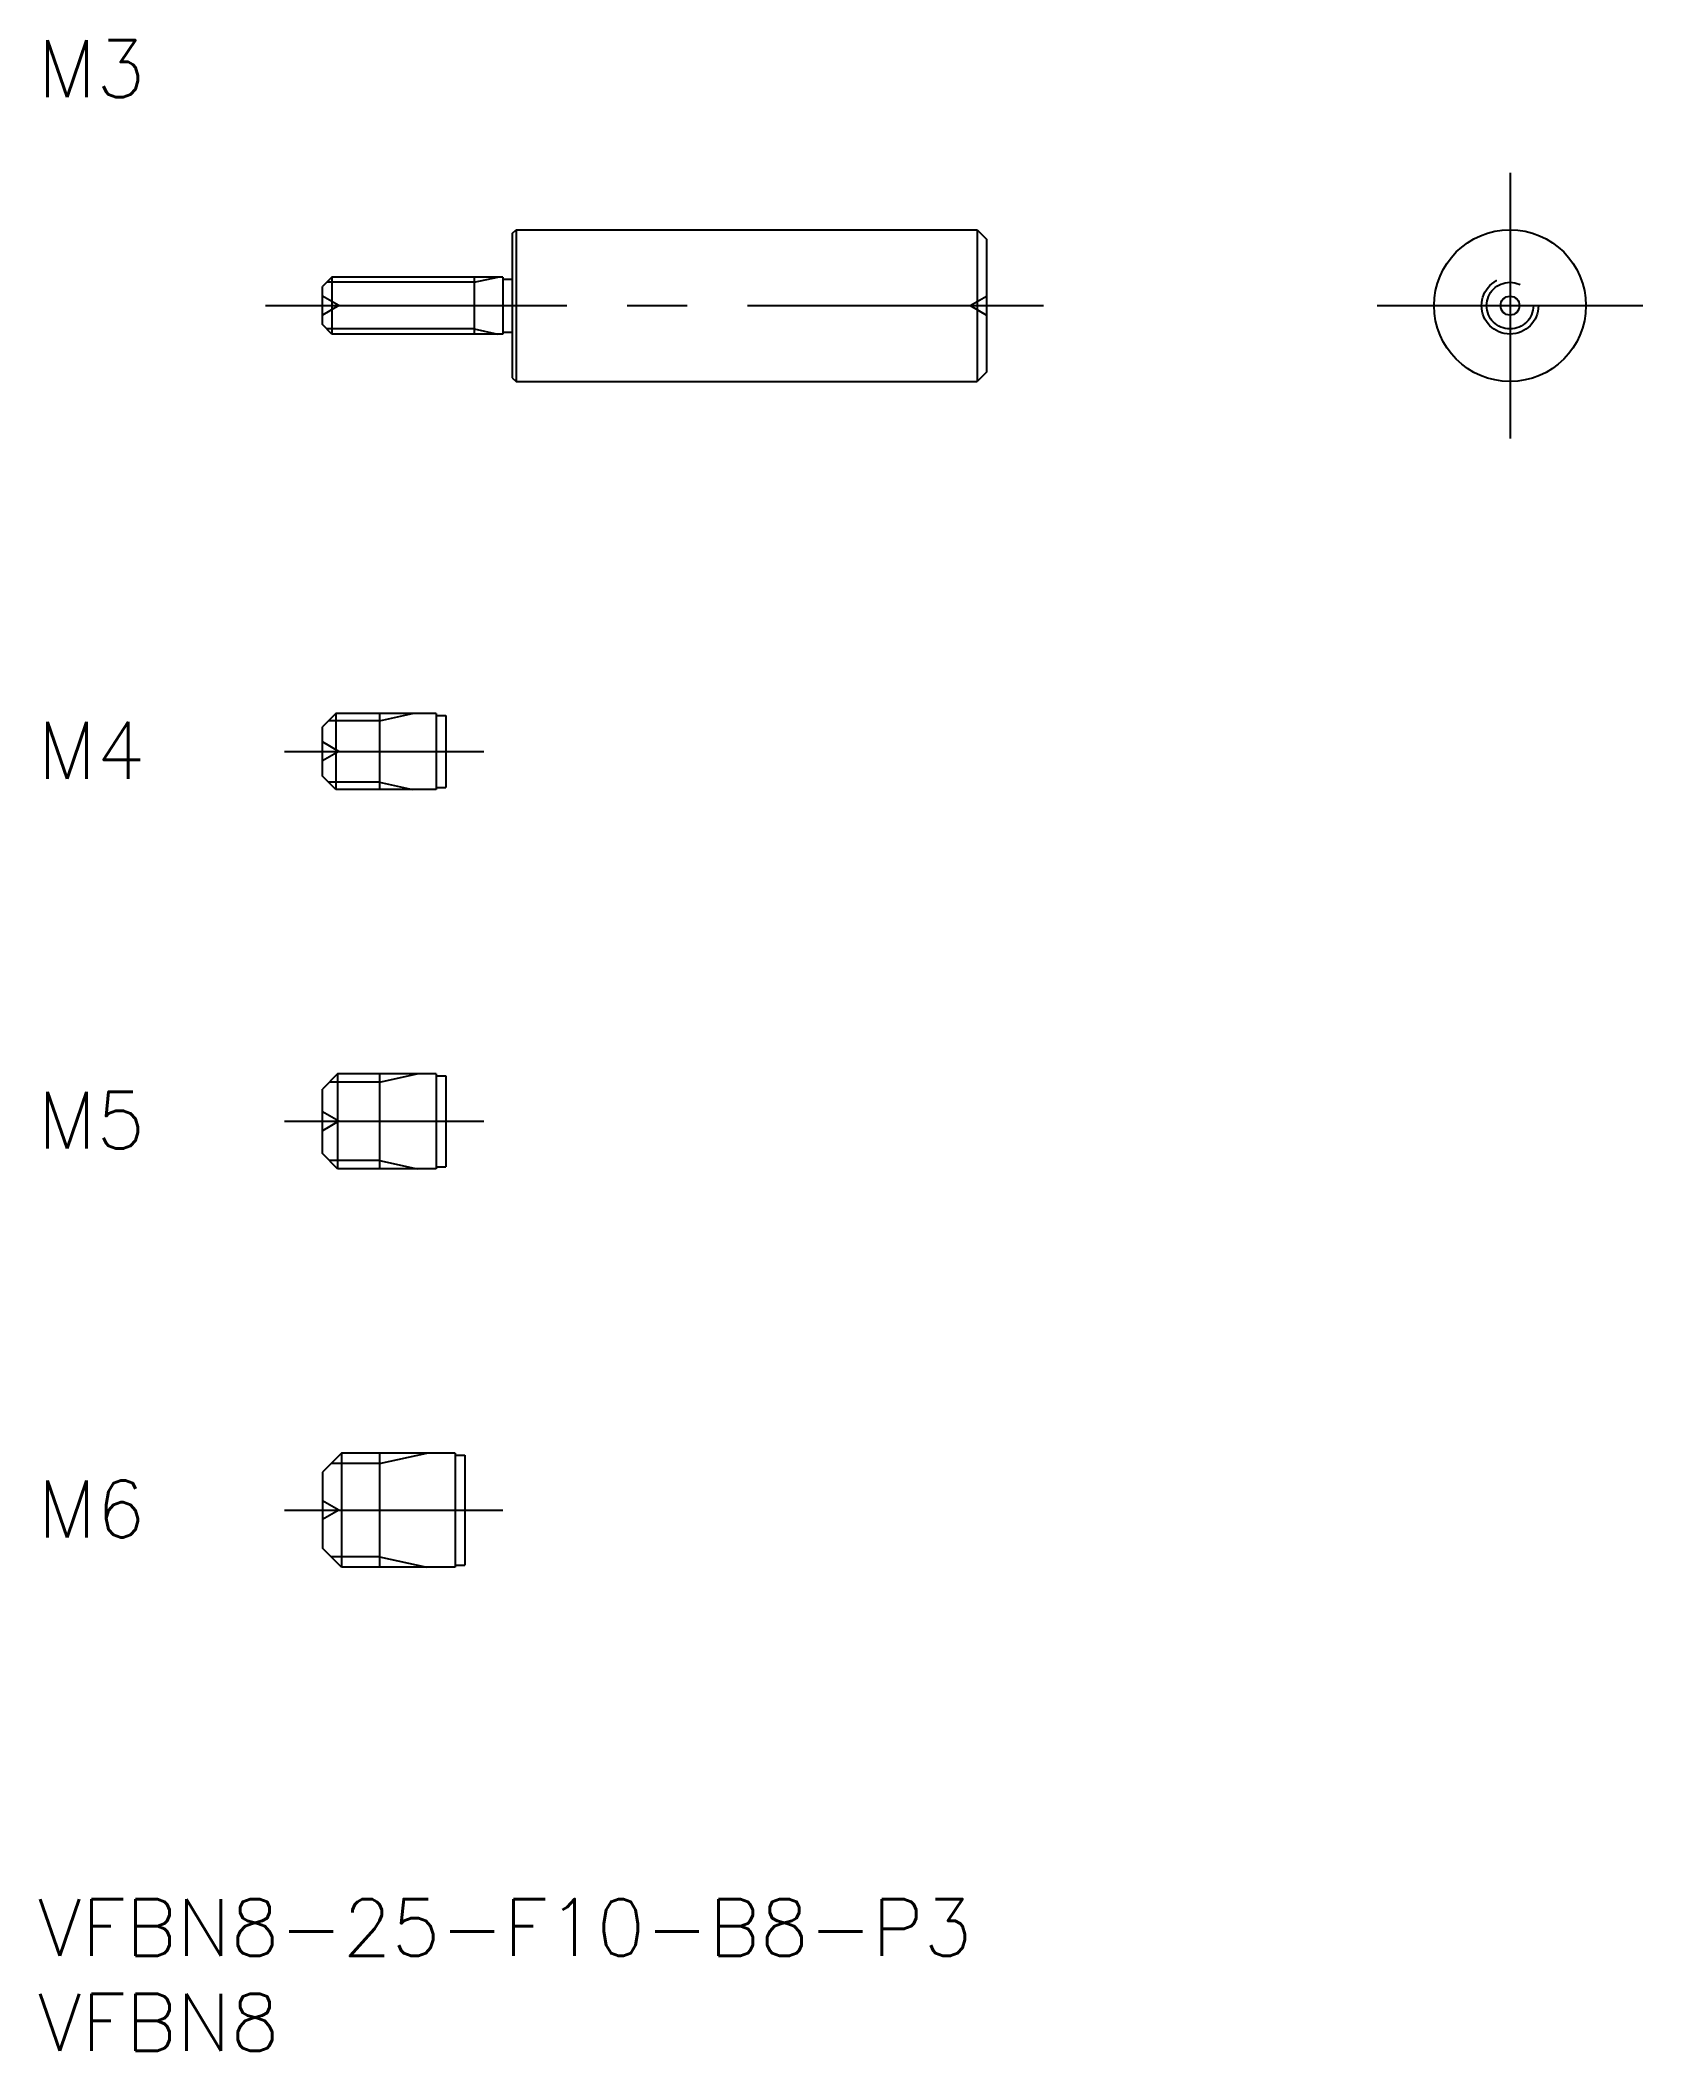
# Model space of a CAD drawing. Extents: x 0 to 85, y -8 to 98.
import ezdxf

# ---------------------------------------------------------------- set-up
doc = ezdxf.new("R2010")
doc.units = 0
doc.header["$LTSCALE"] = 0.5
doc.linetypes.add('CENTER', pattern=[50.8, 31.75, -6.35, 6.35, -6.35])
doc.linetypes.add('DASHED', pattern=[19.05, 12.7, -6.35])
for name, color, linetype in [('MSM_CENTER', 1, 'CENTER'), ('MSM_CONTINUOUS', 7, 'CONTINUOUS'), ('MSM_DASHED', 4, 'DASHED'), ('MSM_NARROW', 5, 'CONTINUOUS'), ('MSM_PART_NUMBER', 7, 'CONTINUOUS')]:
    doc.layers.add(name, color=color, linetype=linetype)
doc.styles.get("Standard").update_dxf_attribs({"font": 'txt.shx', "height": 1, "bigfont": 'bigfont.shx'})

# ---------------------------------------------------------------- blocks, each defined once
blk = doc.blocks.new('*U10')
at = {"layer": 'MSM_PART_NUMBER'}
blk.add_text('VFBN8-25-F10-B8-P3', height=3, dxfattribs=at).set_placement((0, -3))
blk = doc.blocks.new('*U11')
at = {"layer": 'MSM_PART_NUMBER'}
blk.add_text('VFBN8', height=3, dxfattribs=at).set_placement((0, -8))
blk = doc.blocks.new('*U12')
at = {"layer": 'MSM_PART_NUMBER'}
blk.add_text('M6', height=3, dxfattribs=at).set_placement((0, 19.06))
blk = doc.blocks.new('*U13')
at = {"layer": 'MSM_PART_NUMBER'}
blk.add_text('M5', height=3, dxfattribs=at).set_placement((0, 39.56))
blk = doc.blocks.new('*U14')
at = {"layer": 'MSM_PART_NUMBER'}
blk.add_text('M4', height=3, dxfattribs=at).set_placement((0, 59.06))
blk = doc.blocks.new('*U15')
at = {"layer": 'MSM_PART_NUMBER'}
blk.add_text('M3', height=3, dxfattribs=at).set_placement((0, 94.99))

msp = doc.modelspace()

# ---------------------------------------------------------------- linework, layer by layer
at = {"layer": 'MSM_CENTER'}
for p, q in [((77.58, 91), (77.58, 77)), ((12, 84), (53, 84)), ((70.58, 84), (84.58, 84)), ((13, 60.5), (23.5, 60.5)), ((13, 41), (23.5, 41)), ((13, 20.5), (24.5, 20.5))]:
    msp.add_line(p, q, dxfattribs=at)
at = {"layer": 'MSM_CONTINUOUS'}
for p, q in [((25, 87.8), (25.2, 88)), ((25.2, 88), (49.5, 88)), ((25.2, 88), (25.2, 80)), ((49.5, 88), (50, 87.5)), ((49.5, 88), (49.5, 80)), ((25, 87.8), (25, 80.2)), ((50, 87.5), (50, 80.5)), ((15.5, 85.5), (15, 85)), ((15, 83), (15, 85)), ((24.5, 85.5), (15.5, 85.5)), ((15.5, 85.5), (15.5, 82.5)), ((23, 85.5), (23, 82.5)), ((24.5, 85.5), (24.5, 82.5)), ((24.5, 85.4), (25, 85.4)), ((15.5, 82.5), (15, 83)), ((24.5, 82.5), (15.5, 82.5)), ((24.5, 82.6), (25, 82.6)), ((25, 80.2), (25.2, 80)), ((25.2, 80), (49.5, 80)), ((50, 80.5), (49.5, 80)), ((15.7, 62.5), (15, 61.8)), ((15, 59.2), (15, 61.8)), ((21, 62.5), (15.7, 62.5)), ((15.7, 62.5), (15.7, 58.5)), ((18, 62.5), (18, 58.5)), ((21, 62.5), (21, 58.5)), ((21, 62.4), (21.5, 62.4)), ((21.5, 62.4), (21.5, 58.6)), ((15.7, 58.5), (15, 59.2)), ((21, 58.5), (15.7, 58.5)), ((21, 58.6), (21.5, 58.6)), ((15.8, 43.5), (15, 42.7)), ((21, 43.5), (15.8, 43.5)), ((15.8, 43.5), (15.8, 38.5)), ((18, 43.5), (18, 38.5)), ((21, 43.5), (21, 38.5)), ((15, 39.3), (15, 42.7)), ((21, 43.4), (21.5, 43.4)), ((21.5, 43.4), (21.5, 38.6)), ((15.8, 38.5), (15, 39.3)), ((21, 38.5), (15.8, 38.5)), ((21, 38.6), (21.5, 38.6)), ((16, 23.5), (15, 22.5)), ((22, 23.5), (16, 23.5)), ((16, 23.5), (16, 17.5)), ((18, 23.5), (18, 17.5)), ((22, 23.5), (22, 17.5)), ((22, 23.4), (22.5, 23.4)), ((22.5, 23.4), (22.5, 17.6)), ((15, 22.5), (15, 18.5)), ((16, 17.5), (15, 18.5)), ((22, 17.5), (16, 17.5)), ((22, 17.6), (22.5, 17.6))]:
    msp.add_line(p, q, dxfattribs=at)
for radius in [4, 0.5]:
    msp.add_circle((77.58, 84), radius, dxfattribs=at)
at = {"layer": 'MSM_DASHED'}
for p, q in [((15.87, 84), (15, 84.5)), ((15.87, 84), (15, 83.5)), ((49.13, 84), (50, 84.5)), ((49.13, 84), (50, 83.5)), ((50, 84), (50, 84)), ((15.87, 60.5), (15, 61)), ((15.87, 60.5), (15, 60)), ((15.87, 41), (15, 41.5)), ((15.87, 41), (15, 40.5)), ((15.87, 20.5), (15, 21)), ((15.87, 20.5), (15, 20))]:
    msp.add_line(p, q, dxfattribs=at)
for radius in [1.5, 1.23]:
    msp.add_circle((77.58, 84), radius, dxfattribs=at)
at = {"layer": 'MSM_NARROW'}
for p, q in [((23, 85.23), (15.23, 85.23)), ((23, 85.23), (24.25, 85.5)), ((23, 82.77), (15.23, 82.77)), ((23, 82.77), (24.25, 82.5)), ((18, 62.12), (15.32, 62.12)), ((18, 62.12), (19.75, 62.5)), ((18, 58.88), (15.32, 58.88)), ((18, 58.88), (19.75, 58.5)), ((18, 43.07), (20, 43.5)), ((18, 43.07), (15.37, 43.07)), ((18, 38.93), (15.37, 38.93)), ((18, 38.93), (20, 38.5)), ((18, 22.96), (20.5, 23.5)), ((18, 22.96), (15.46, 22.96)), ((18, 18.04), (15.46, 18.04)), ((18, 18.04), (20.5, 17.5))]:
    msp.add_line(p, q, dxfattribs=at)

# ---------------------------------------------------------------- block references
at = {"layer": 'MSM_CONTINUOUS'}
for name in ['*U15', '*U14', '*U13', '*U12', '*U10', '*U11']:
    msp.add_blockref(name, (0, 0), dxfattribs=at)

doc.saveas('drawing.dxf')
